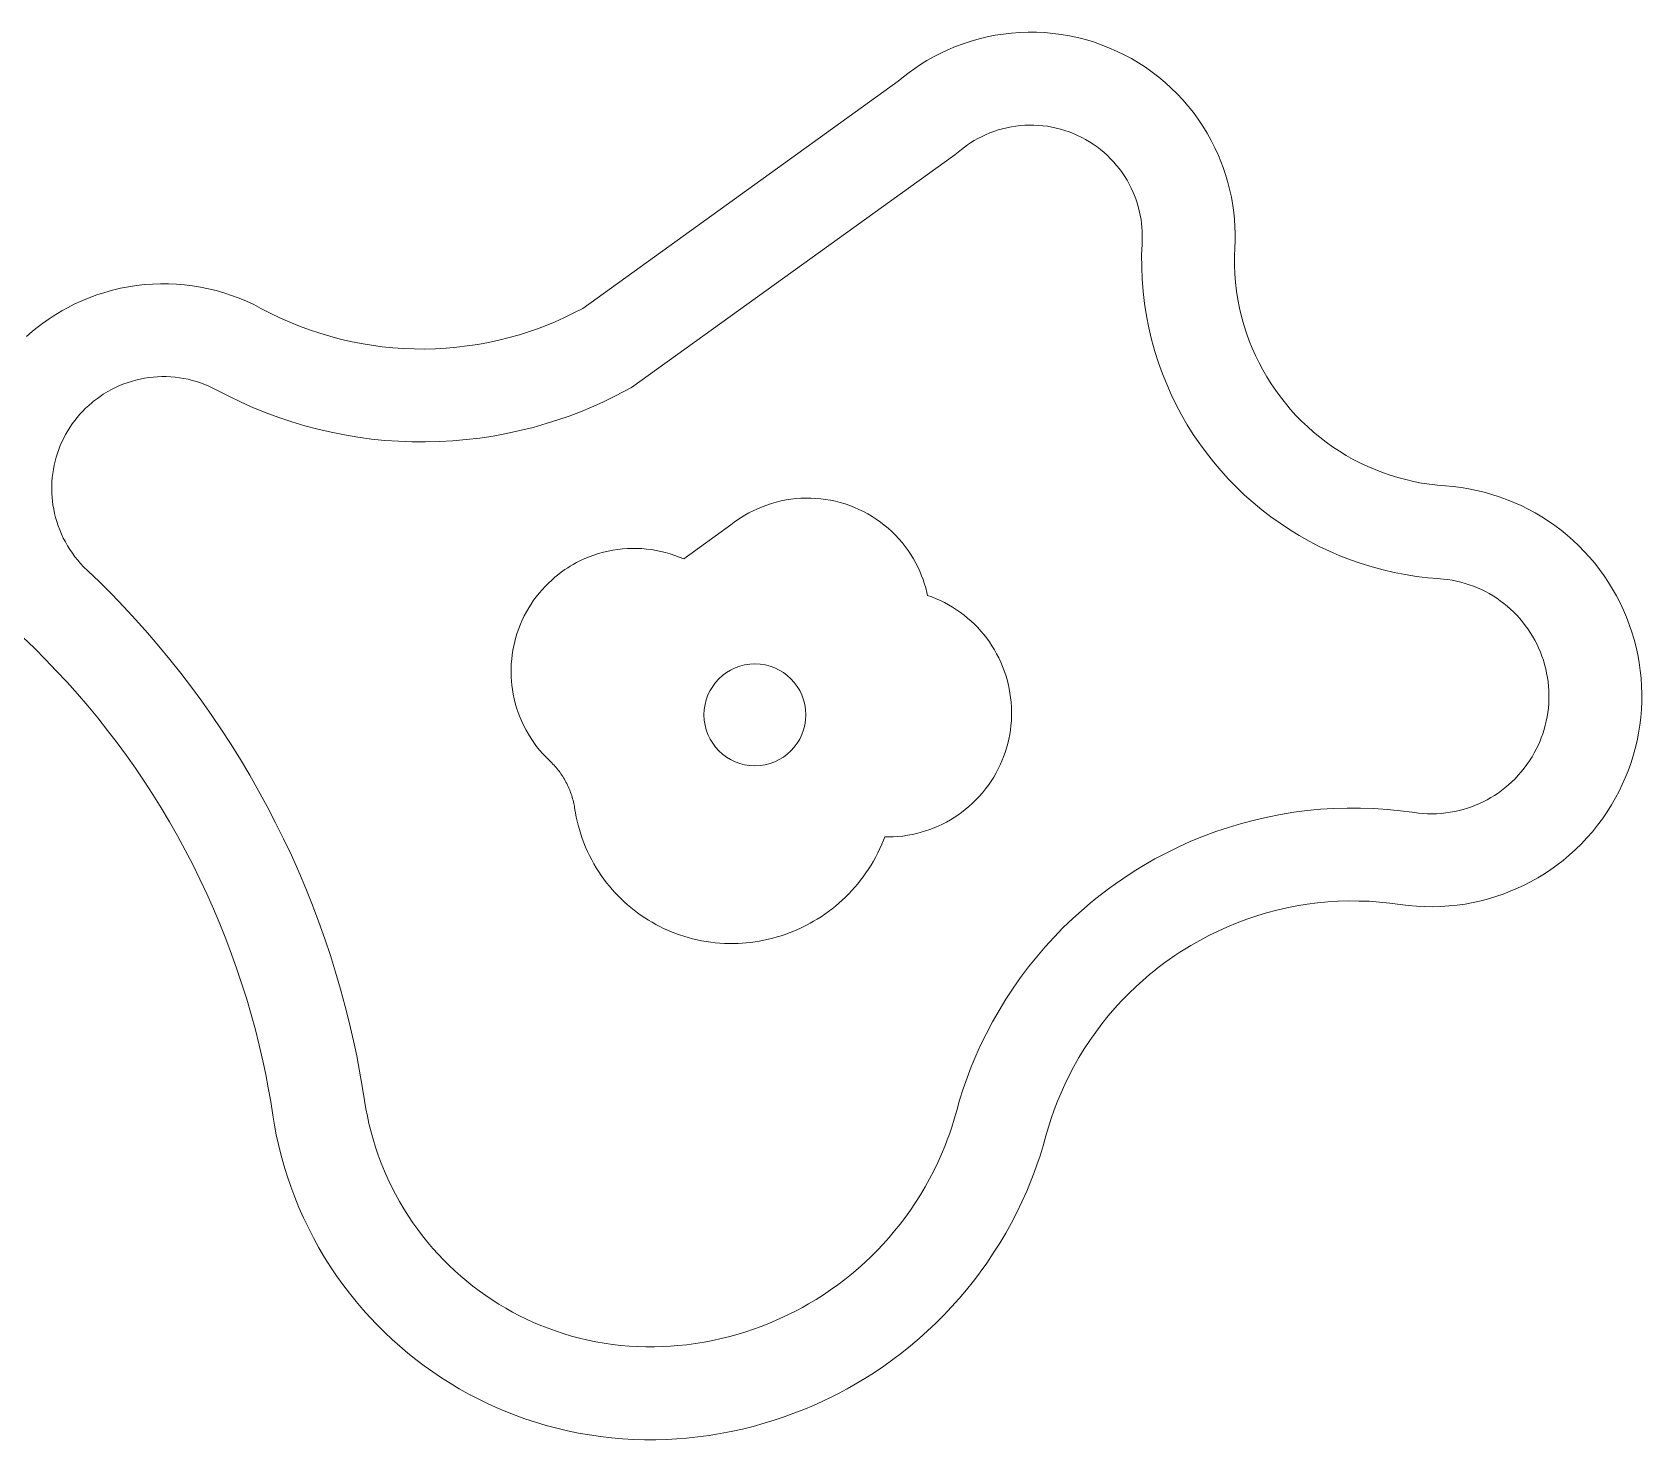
# Model space of a CAD drawing. Header units: metres. Extents: x 150516 to 150824, y 200666 to 200974.
# Drawn here: x 150612.35 to 150641.81, y 200743.72 to 200769.48 of the extents above; entities that cross this region are included whole.
import ezdxf

# ---------------------------------------------------------------- set-up
doc = ezdxf.new("R2010")
doc.units = ezdxf.units.M
doc.layers.add('N-WE-WH-WATERBODEM-G-_', color=7, linetype='Continuous')

msp = doc.modelspace()

# ---------------------------------------------------------------- linework, layer by layer
at = {"layer": 'N-WE-WH-WATERBODEM-G-_', "color": 150, "linetype": 'Continuous', "lineweight": 0}
for points in [[(150629.237, 200767.237), (150623.32, 200762.976), (150623.014, 200762.817), (150622.791, 200762.709), (150622.587, 200762.619), (150622.383, 200762.535), (150622.176, 200762.456), (150621.967, 200762.384), (150621.755, 200762.317), (150621.517, 200762.249), (150621.275, 200762.189), (150621.032, 200762.136), (150620.788, 200762.091), (150620.542, 200762.054), (150620.294, 200762.024), (150620.047, 200762.002), (150619.798, 200761.989), (150619.549, 200761.982), (150619.3, 200761.984), (150619.052, 200761.994), (150618.804, 200762.011), (150618.556, 200762.036), (150618.309, 200762.069), (150618.064, 200762.11), (150617.82, 200762.159), (150617.577, 200762.215), (150617.337, 200762.278), (150617.098, 200762.35), (150616.862, 200762.428), (150616.629, 200762.515), (150616.398, 200762.608), (150616.171, 200762.709), (150615.946, 200762.817), (150615.752, 200762.917), (150615.654, 200762.968), (150615.582, 200763.002), (150615.507, 200763.033), (150615.432, 200763.061), (150615.356, 200763.086), (150615.279, 200763.108), (150615.201, 200763.128), (150615.122, 200763.144), (150615.043, 200763.156), (150614.963, 200763.166), (150614.883, 200763.173), (150614.803, 200763.177), (150614.723, 200763.177), (150614.643, 200763.174), (150614.563, 200763.168), (150614.483, 200763.159), (150614.402, 200763.147), (150614.322, 200763.131), (150614.243, 200763.112), (150614.164, 200763.091), (150614.086, 200763.065), (150614.009, 200763.037), (150613.934, 200763.006), (150613.858, 200762.971), (150613.797, 200762.94), (150613.733, 200762.905), (150613.691, 200762.88), (150613.649, 200762.854), (150613.614, 200762.831), (150613.541, 200762.78), (150613.47, 200762.726), (150613.444, 200762.704), (150613.383, 200762.651), (150613.327, 200762.599), (150613.274, 200762.545), (150613.223, 200762.49), (150613.174, 200762.432), (150613.127, 200762.373), (150613.082, 200762.312), (150613.039, 200762.249), (150612.999, 200762.185), (150612.961, 200762.12), (150612.926, 200762.053), (150612.893, 200761.985), (150612.863, 200761.915), (150612.835, 200761.845), (150612.81, 200761.774), (150612.788, 200761.701), (150612.768, 200761.628), (150612.751, 200761.555), (150612.736, 200761.48), (150612.725, 200761.406), (150612.716, 200761.33), (150612.71, 200761.255), (150612.707, 200761.179), (150612.707, 200761.102), (150612.709, 200761.035), (150612.713, 200760.966), (150612.72, 200760.897), (150612.728, 200760.831), (150612.742, 200760.752), (150612.758, 200760.675), (150612.777, 200760.599), (150612.799, 200760.524), (150612.824, 200760.447), (150612.853, 200760.371), (150612.884, 200760.297), (150612.918, 200760.224), (150612.956, 200760.152), (150612.995, 200760.082), (150613.038, 200760.014), (150613.084, 200759.947), (150613.131, 200759.882), (150613.182, 200759.819), (150613.235, 200759.758), (150613.29, 200759.699), (150613.365, 200759.625), (150613.578, 200759.421), (150613.804, 200759.194), (150614.026, 200758.964), (150614.244, 200758.729), (150614.457, 200758.49), (150614.665, 200758.248), (150614.869, 200758.001), (150615.068, 200757.75), (150615.263, 200757.496), (150615.452, 200757.238), (150615.636, 200756.976), (150615.816, 200756.712), (150615.99, 200756.443), (150616.16, 200756.171), (150616.329, 200755.887), (150616.493, 200755.6), (150616.651, 200755.309), (150616.804, 200755.015), (150616.951, 200754.719), (150617.092, 200754.419), (150617.227, 200754.117), (150617.356, 200753.812), (150617.479, 200753.505), (150617.595, 200753.195), (150617.704, 200752.891), (150617.806, 200752.585), (150617.902, 200752.277), (150617.993, 200751.967), (150618.078, 200751.654), (150618.157, 200751.339), (150618.229, 200751.023), (150618.288, 200750.747), (150618.341, 200750.47), (150618.39, 200750.193), (150618.432, 200749.933), (150618.457, 200749.779), (150618.483, 200749.644), (150618.512, 200749.509), (150618.545, 200749.377), (150618.587, 200749.225), (150618.632, 200749.077), (150618.682, 200748.929), (150618.737, 200748.783), (150618.796, 200748.639), (150618.859, 200748.497), (150618.926, 200748.356), (150618.997, 200748.218), (150619.072, 200748.081), (150619.152, 200747.947), (150619.235, 200747.815), (150619.318, 200747.692), (150619.405, 200747.571), (150619.495, 200747.452), (150619.589, 200747.335), (150619.682, 200747.226), (150619.779, 200747.118), (150619.878, 200747.014), (150619.98, 200746.912), (150620.085, 200746.813), (150620.193, 200746.716), (150620.303, 200746.623), (150620.416, 200746.533), (150620.531, 200746.446), (150620.649, 200746.362), (150620.769, 200746.282), (150620.891, 200746.204), (150621.015, 200746.13), (150621.141, 200746.06), (150621.268, 200745.993), (150621.398, 200745.929), (150621.527, 200745.87), (150621.658, 200745.815), (150621.791, 200745.763), (150621.924, 200745.715), (150622.07, 200745.666), (150622.218, 200745.622), (150622.366, 200745.582), (150622.516, 200745.547), (150622.666, 200745.516), (150622.818, 200745.489), (150622.97, 200745.467), (150623.123, 200745.449), (150623.276, 200745.436), (150623.429, 200745.427), (150623.583, 200745.423), (150623.737, 200745.423), (150623.892, 200745.427), (150624.03, 200745.435), (150624.169, 200745.446), (150624.329, 200745.463), (150624.488, 200745.485), (150624.646, 200745.51), (150624.804, 200745.54), (150624.96, 200745.575), (150625.116, 200745.613), (150625.271, 200745.657), (150625.412, 200745.7), (150625.553, 200745.747), (150625.692, 200745.797), (150625.83, 200745.851), (150625.967, 200745.909), (150626.103, 200745.971), (150626.218, 200746.026), (150626.333, 200746.084), (150626.447, 200746.145), (150626.557, 200746.208), (150626.696, 200746.291), (150626.831, 200746.377), (150626.963, 200746.466), (150627.093, 200746.559), (150627.221, 200746.655), (150627.345, 200746.755), (150627.467, 200746.859), (150627.586, 200746.965), (150627.702, 200747.075), (150627.815, 200747.188), (150627.925, 200747.304), (150628.032, 200747.423), (150628.135, 200747.545), (150628.235, 200747.67), (150628.331, 200747.797), (150628.424, 200747.927), (150628.518, 200748.066), (150628.607, 200748.207), (150628.692, 200748.351), (150628.774, 200748.497), (150628.851, 200748.645), (150628.923, 200748.796), (150628.992, 200748.948), (150629.057, 200749.106), (150629.097, 200749.21), (150629.136, 200749.317), (150629.179, 200749.445), (150629.224, 200749.587), (150629.271, 200749.751), (150629.324, 200749.936), (150629.389, 200750.142), (150629.46, 200750.346), (150629.538, 200750.547), (150629.62, 200750.746), (150629.709, 200750.944), (150629.814, 200751.159), (150629.926, 200751.372), (150630.045, 200751.581), (150630.17, 200751.786), (150630.302, 200751.987), (150630.44, 200752.184), (150630.585, 200752.376), (150630.735, 200752.563), (150630.892, 200752.746), (150631.054, 200752.923), (150631.222, 200753.095), (150631.394, 200753.261), (150631.553, 200753.405), (150631.712, 200753.541), (150631.816, 200753.626), (150631.921, 200753.709), (150632.074, 200753.824), (150632.176, 200753.898), (150632.309, 200753.99), (150632.427, 200754.069), (150632.547, 200754.144), (150632.69, 200754.232), (150632.899, 200754.351), (150633.115, 200754.466), (150633.335, 200754.573), (150633.559, 200754.674), (150633.786, 200754.766), (150634.015, 200754.852), (150634.248, 200754.93), (150634.482, 200755), (150634.719, 200755.063), (150634.958, 200755.118), (150635.199, 200755.165), (150635.441, 200755.205), (150635.684, 200755.236), (150635.928, 200755.26), (150636.172, 200755.275), (150636.417, 200755.283), (150636.662, 200755.282), (150636.907, 200755.274), (150637.152, 200755.258), (150637.395, 200755.233), (150637.608, 200755.205), (150637.721, 200755.19), (150637.804, 200755.183), (150637.888, 200755.179), (150637.971, 200755.177), (150638.055, 200755.18), (150638.138, 200755.185), (150638.221, 200755.194), (150638.304, 200755.206), (150638.386, 200755.221), (150638.468, 200755.239), (150638.543, 200755.259), (150638.618, 200755.281), (150638.692, 200755.307), (150638.765, 200755.335), (150638.838, 200755.366), (150638.909, 200755.399), (150638.978, 200755.435), (150639.047, 200755.474), (150639.114, 200755.514), (150639.179, 200755.558), (150639.243, 200755.603), (150639.304, 200755.651), (150639.369, 200755.705), (150639.432, 200755.762), (150639.492, 200755.82), (150639.55, 200755.882), (150639.605, 200755.945), (150639.658, 200756.01), (150639.708, 200756.078), (150639.756, 200756.147), (150639.801, 200756.218), (150639.843, 200756.292), (150639.878, 200756.358), (150639.911, 200756.427), (150639.942, 200756.496), (150639.97, 200756.566), (150639.998, 200756.643), (150640.022, 200756.719), (150640.043, 200756.797), (150640.062, 200756.875), (150640.077, 200756.954), (150640.09, 200757.033), (150640.1, 200757.113), (150640.106, 200757.193), (150640.11, 200757.274), (150640.11, 200757.354), (150640.108, 200757.434), (150640.103, 200757.515), (150640.094, 200757.595), (150640.083, 200757.674), (150640.069, 200757.753), (150640.052, 200757.832), (150640.032, 200757.91), (150640.009, 200757.987), (150639.983, 200758.063), (150639.954, 200758.138), (150639.922, 200758.212), (150639.888, 200758.285), (150639.851, 200758.356), (150639.812, 200758.426), (150639.77, 200758.494), (150639.725, 200758.561), (150639.678, 200758.626), (150639.628, 200758.69), (150639.576, 200758.751), (150639.522, 200758.811), (150639.466, 200758.868), (150639.408, 200758.923), (150639.347, 200758.976), (150639.285, 200759.027), (150639.221, 200759.075), (150639.155, 200759.121), (150639.087, 200759.165), (150639.018, 200759.206), (150638.947, 200759.244), (150638.875, 200759.28), (150638.802, 200759.313), (150638.727, 200759.343), (150638.652, 200759.37), (150638.575, 200759.395), (150638.498, 200759.416), (150638.42, 200759.435), (150638.341, 200759.451), (150638.261, 200759.464), (150638.182, 200759.474), (150638.07, 200759.483), (150637.894, 200759.498), (150637.688, 200759.523), (150637.482, 200759.556), (150637.278, 200759.595), (150637.076, 200759.642), (150636.875, 200759.697), (150636.676, 200759.758), (150636.479, 200759.826), (150636.285, 200759.901), (150636.094, 200759.984), (150635.906, 200760.072), (150635.721, 200760.168), (150635.54, 200760.27), (150635.363, 200760.378), (150635.189, 200760.493), (150635.02, 200760.614), (150634.855, 200760.741), (150634.695, 200760.873), (150634.539, 200761.011), (150634.389, 200761.155), (150634.243, 200761.304), (150634.103, 200761.458), (150633.969, 200761.617), (150633.841, 200761.78), (150633.718, 200761.948), (150633.601, 200762.121), (150633.491, 200762.297), (150633.387, 200762.477), (150633.289, 200762.661), (150633.199, 200762.848), (150633.114, 200763.038), (150633.037, 200763.231), (150632.966, 200763.428), (150632.899, 200763.64), (150632.839, 200763.855), (150632.787, 200764.073), (150632.744, 200764.292), (150632.71, 200764.513), (150632.684, 200764.735), (150632.666, 200764.958), (150632.657, 200765.181), (150632.656, 200765.405), (150632.663, 200765.597), (150632.667, 200765.699), (150632.667, 200765.77), (150632.665, 200765.841), (150632.66, 200765.911), (150632.653, 200765.982), (150632.644, 200766.05), (150632.629, 200766.133), (150632.612, 200766.213), (150632.592, 200766.292), (150632.567, 200766.374), (150632.547, 200766.431), (150632.525, 200766.491), (150632.502, 200766.546), (150632.466, 200766.625), (150632.428, 200766.699), (150632.388, 200766.771), (150632.345, 200766.842), (150632.299, 200766.91), (150632.25, 200766.977), (150632.198, 200767.042), (150632.144, 200767.104), (150632.088, 200767.165), (150632.029, 200767.223), (150631.968, 200767.278), (150631.904, 200767.331), (150631.839, 200767.382), (150631.771, 200767.43), (150631.702, 200767.475), (150631.631, 200767.517), (150631.558, 200767.556), (150631.483, 200767.592), (150631.408, 200767.625), (150631.331, 200767.655), (150631.252, 200767.682), (150631.173, 200767.706), (150631.093, 200767.726), (150631.012, 200767.744), (150630.931, 200767.758), (150630.849, 200767.768), (150630.766, 200767.775), (150630.684, 200767.779), (150630.601, 200767.78), (150630.518, 200767.777), (150630.436, 200767.771), (150630.354, 200767.762), (150630.272, 200767.749), (150630.191, 200767.733), (150630.111, 200767.713), (150630.031, 200767.691), (150629.952, 200767.665), (150629.875, 200767.636), (150629.799, 200767.604), (150629.723, 200767.568), (150629.657, 200767.534), (150629.591, 200767.497), (150629.525, 200767.457), (150629.468, 200767.419), (150629.412, 200767.378), (150629.356, 200767.335)], [(150625.136, 200760.464), (150624.273, 200759.843), (150624.193, 200759.876), (150624.11, 200759.907), (150624.027, 200759.935), (150623.942, 200759.959), (150623.856, 200759.98), (150623.77, 200759.998), (150623.683, 200760.012), (150623.595, 200760.023), (150623.507, 200760.03), (150623.419, 200760.034), (150623.331, 200760.034), (150623.242, 200760.031), (150623.154, 200760.025), (150623.067, 200760.015), (150622.978, 200760.001), (150622.89, 200759.984), (150622.803, 200759.964), (150622.716, 200759.94), (150622.631, 200759.912), (150622.546, 200759.881), (150622.463, 200759.847), (150622.384, 200759.81), (150622.313, 200759.774), (150622.249, 200759.739), (150622.197, 200759.709), (150622.151, 200759.68), (150622.1, 200759.646), (150622.032, 200759.598), (150621.965, 200759.547), (150621.916, 200759.507), (150621.857, 200759.456), (150621.797, 200759.399), (150621.738, 200759.34), (150621.682, 200759.279), (150621.627, 200759.216), (150621.576, 200759.151), (150621.527, 200759.084), (150621.48, 200759.015), (150621.436, 200758.944), (150621.394, 200758.872), (150621.355, 200758.799), (150621.319, 200758.724), (150621.286, 200758.648), (150621.255, 200758.57), (150621.228, 200758.492), (150621.203, 200758.412), (150621.181, 200758.332), (150621.163, 200758.251), (150621.147, 200758.169), (150621.134, 200758.087), (150621.125, 200758.005), (150621.118, 200757.922), (150621.115, 200757.839), (150621.114, 200757.757), (150621.116, 200757.68), (150621.121, 200757.604), (150621.129, 200757.529), (150621.139, 200757.452), (150621.153, 200757.368), (150621.17, 200757.284), (150621.191, 200757.2), (150621.215, 200757.117), (150621.243, 200757.033), (150621.275, 200756.95), (150621.309, 200756.868), (150621.347, 200756.788), (150621.388, 200756.709), (150621.432, 200756.632), (150621.479, 200756.557), (150621.528, 200756.484), (150621.581, 200756.412), (150621.637, 200756.343), (150621.695, 200756.276), (150621.756, 200756.212), (150621.803, 200756.165), (150621.84, 200756.13), (150621.86, 200756.109), (150621.881, 200756.088), (150621.9, 200756.067), (150621.92, 200756.045), (150621.939, 200756.023), (150621.957, 200756.001), (150621.975, 200755.978), (150621.993, 200755.955), (150622.01, 200755.932), (150622.027, 200755.908), (150622.043, 200755.884), (150622.059, 200755.86), (150622.074, 200755.835), (150622.089, 200755.809), (150622.104, 200755.783), (150622.119, 200755.757), (150622.132, 200755.73), (150622.146, 200755.703), (150622.159, 200755.676), (150622.171, 200755.649), (150622.183, 200755.621), (150622.194, 200755.593), (150622.204, 200755.565), (150622.214, 200755.537), (150622.223, 200755.51), (150622.232, 200755.482), (150622.24, 200755.454), (150622.248, 200755.425), (150622.255, 200755.397), (150622.262, 200755.367), (150622.267, 200755.343), (150622.272, 200755.318), (150622.276, 200755.293), (150622.283, 200755.252), (150622.293, 200755.193), (150622.307, 200755.119), (150622.323, 200755.045), (150622.341, 200754.97), (150622.364, 200754.889), (150622.389, 200754.808), (150622.416, 200754.727), (150622.446, 200754.647), (150622.478, 200754.568), (150622.513, 200754.489), (150622.55, 200754.412), (150622.589, 200754.336), (150622.63, 200754.262), (150622.673, 200754.188), (150622.719, 200754.116), (150622.765, 200754.048), (150622.812, 200753.982), (150622.862, 200753.916), (150622.913, 200753.853), (150622.964, 200753.792), (150623.017, 200753.733), (150623.072, 200753.676), (150623.128, 200753.62), (150623.186, 200753.566), (150623.245, 200753.513), (150623.305, 200753.462), (150623.367, 200753.413), (150623.43, 200753.365), (150623.495, 200753.319), (150623.56, 200753.275), (150623.627, 200753.232), (150623.695, 200753.192), (150623.764, 200753.153), (150623.835, 200753.116), (150623.905, 200753.081), (150623.977, 200753.049), (150624.048, 200753.019), (150624.121, 200752.99), (150624.195, 200752.963), (150624.274, 200752.937), (150624.355, 200752.913), (150624.437, 200752.891), (150624.519, 200752.872), (150624.601, 200752.855), (150624.684, 200752.84), (150624.768, 200752.828), (150624.851, 200752.818), (150624.935, 200752.811), (150625.02, 200752.806), (150625.104, 200752.803), (150625.188, 200752.804), (150625.271, 200752.806), (150625.345, 200752.81), (150625.418, 200752.816), (150625.499, 200752.825), (150625.581, 200752.836), (150625.662, 200752.849), (150625.743, 200752.864), (150625.824, 200752.882), (150625.904, 200752.902), (150625.983, 200752.924), (150626.057, 200752.946), (150626.129, 200752.971), (150626.201, 200752.997), (150626.272, 200753.025), (150626.342, 200753.054), (150626.411, 200753.085), (150626.472, 200753.115), (150626.531, 200753.145), (150626.59, 200753.176), (150626.649, 200753.21), (150626.718, 200753.251), (150626.788, 200753.295), (150626.856, 200753.341), (150626.923, 200753.389), (150626.989, 200753.439), (150627.053, 200753.49), (150627.116, 200753.544), (150627.177, 200753.599), (150627.237, 200753.655), (150627.295, 200753.713), (150627.352, 200753.773), (150627.407, 200753.835), (150627.46, 200753.897), (150627.511, 200753.962), (150627.561, 200754.027), (150627.609, 200754.095), (150627.657, 200754.166), (150627.703, 200754.238), (150627.747, 200754.312), (150627.789, 200754.388), (150627.829, 200754.464), (150627.866, 200754.542), (150627.901, 200754.62), (150627.933, 200754.697), (150627.955, 200754.755), (150628.02, 200754.754), (150628.108, 200754.756), (150628.195, 200754.762), (150628.283, 200754.771), (150628.37, 200754.784), (150628.457, 200754.8), (150628.542, 200754.819), (150628.623, 200754.84), (150628.702, 200754.864), (150628.78, 200754.891), (150628.857, 200754.92), (150628.933, 200754.953), (150629.008, 200754.988), (150629.081, 200755.026), (150629.154, 200755.066), (150629.224, 200755.11), (150629.293, 200755.155), (150629.36, 200755.203), (150629.426, 200755.255), (150629.494, 200755.311), (150629.56, 200755.37), (150629.623, 200755.432), (150629.684, 200755.496), (150629.742, 200755.563), (150629.798, 200755.632), (150629.851, 200755.703), (150629.901, 200755.776), (150629.948, 200755.851), (150629.992, 200755.927), (150630.03, 200755.999), (150630.065, 200756.071), (150630.098, 200756.145), (150630.128, 200756.22), (150630.156, 200756.299), (150630.182, 200756.38), (150630.204, 200756.462), (150630.224, 200756.544), (150630.24, 200756.627), (150630.254, 200756.711), (150630.264, 200756.795), (150630.271, 200756.88), (150630.275, 200756.964), (150630.275, 200757.049), (150630.273, 200757.134), (150630.267, 200757.218), (150630.258, 200757.303), (150630.246, 200757.387), (150630.231, 200757.47), (150630.213, 200757.553), (150630.192, 200757.635), (150630.168, 200757.716), (150630.14, 200757.796), (150630.11, 200757.875), (150630.077, 200757.953), (150630.041, 200758.03), (150630.002, 200758.105), (150629.96, 200758.179), (150629.916, 200758.251), (150629.869, 200758.322), (150629.819, 200758.391), (150629.767, 200758.457), (150629.712, 200758.522), (150629.655, 200758.585), (150629.596, 200758.645), (150629.534, 200758.704), (150629.471, 200758.76), (150629.405, 200758.813), (150629.337, 200758.864), (150629.268, 200758.913), (150629.196, 200758.958), (150629.123, 200759.001), (150629.049, 200759.042), (150628.973, 200759.079), (150628.896, 200759.114), (150628.817, 200759.146), (150628.737, 200759.175), (150628.737, 200759.175), (150628.726, 200759.228), (150628.703, 200759.315), (150628.678, 200759.399), (150628.654, 200759.468), (150628.629, 200759.534), (150628.601, 200759.602), (150628.564, 200759.682), (150628.523, 200759.764), (150628.479, 200759.843), (150628.431, 200759.921), (150628.38, 200759.997), (150628.326, 200760.07), (150628.27, 200760.142), (150628.21, 200760.211), (150628.148, 200760.277), (150628.083, 200760.341), (150628.015, 200760.402), (150627.945, 200760.461), (150627.873, 200760.516), (150627.799, 200760.569), (150627.722, 200760.619), (150627.644, 200760.665), (150627.564, 200760.708), (150627.482, 200760.748), (150627.398, 200760.785), (150627.313, 200760.818), (150627.227, 200760.847), (150627.14, 200760.874), (150627.051, 200760.896), (150626.962, 200760.915), (150626.872, 200760.93), (150626.782, 200760.942), (150626.691, 200760.95), (150626.6, 200760.955), (150626.509, 200760.955), (150626.418, 200760.952), (150626.327, 200760.945), (150626.236, 200760.935), (150626.146, 200760.921), (150626.057, 200760.903), (150625.968, 200760.882), (150625.881, 200760.857), (150625.794, 200760.828), (150625.709, 200760.797), (150625.625, 200760.761), (150625.543, 200760.723), (150625.468, 200760.684), (150625.395, 200760.643), (150625.325, 200760.6), (150625.261, 200760.557), (150625.198, 200760.512), (150625.137, 200760.465)]]:
    msp.add_lwpolyline(points, close=True, dxfattribs=at)
at = {"layer": 'N-WE-WH-WATERBODEM-G-_', "color": 1, "linetype": 'Continuous', "lineweight": 0}
msp.add_polyline3d([(150612.18, 200758.407, 16.748), (150612.388, 200758.207, 16.749), (150612.591, 200758.004, 16.749), (150612.79, 200757.796, 16.749), (150612.986, 200757.585, 16.75), (150613.178, 200757.371, 16.75), (150613.365, 200757.152, 16.75), (150613.548, 200756.931, 16.751), (150613.727, 200756.705, 16.751), (150613.902, 200756.477, 16.751), (150614.072, 200756.245, 16.751), (150614.238, 200756.01, 16.751), (150614.399, 200755.772, 16.752), (150614.556, 200755.53, 16.752), (150614.708, 200755.286, 16.752), (150614.861, 200755.031, 16.752), (150615.008, 200754.772, 16.752), (150615.15, 200754.511, 16.752), (150615.288, 200754.247, 16.752), (150615.419, 200753.98, 16.752), (150615.546, 200753.711, 16.752), (150615.667, 200753.439, 16.752), (150615.783, 200753.165, 16.752), (150615.894, 200752.889, 16.752), (150615.999, 200752.61, 16.752), (150616.096, 200752.337, 16.752), (150616.188, 200752.062, 16.752), (150616.275, 200751.785, 16.752), (150616.356, 200751.507, 16.752), (150616.433, 200751.225, 16.752), (150616.504, 200750.941, 16.752), (150616.569, 200750.656, 16.751), (150616.622, 200750.409, 16.751), (150616.67, 200750.161, 16.751), (150616.714, 200749.911, 16.751), (150616.754, 200749.661, 16.751), (150616.783, 200749.482, 16.751), (150616.817, 200749.303, 16.751), (150616.856, 200749.125, 16.751), (150616.9, 200748.948, 16.751), (150616.954, 200748.75, 16.751), (150617.015, 200748.553, 16.751), (150617.081, 200748.358, 16.751), (150617.153, 200748.165, 16.751), (150617.231, 200747.975, 16.751), (150617.314, 200747.786, 16.751), (150617.403, 200747.601, 16.751), (150617.497, 200747.418, 16.752), (150617.596, 200747.237, 16.752), (150617.701, 200747.06, 16.752), (150617.811, 200746.886, 16.752), (150617.921, 200746.723, 16.752), (150618.036, 200746.562, 16.753), (150618.155, 200746.405, 16.753), (150618.279, 200746.251, 16.753), (150618.403, 200746.106, 16.753), (150618.53, 200745.964, 16.754), (150618.662, 200745.826, 16.754), (150618.797, 200745.691, 16.754), (150618.936, 200745.56, 16.755), (150619.078, 200745.433, 16.755), (150619.224, 200745.31, 16.755), (150619.373, 200745.191, 16.756), (150619.525, 200745.076, 16.756), (150619.681, 200744.965, 16.757), (150619.839, 200744.858, 16.757), (150620, 200744.756, 16.757), (150620.164, 200744.658, 16.758), (150620.331, 200744.565, 16.758), (150620.5, 200744.476, 16.759), (150620.671, 200744.393, 16.759), (150620.842, 200744.314, 16.76), (150621.015, 200744.241, 16.76), (150621.19, 200744.172, 16.76), (150621.367, 200744.108, 16.761), (150621.56, 200744.044, 16.761), (150621.754, 200743.986, 16.762), (150621.951, 200743.934, 16.763), (150622.149, 200743.887, 16.763), (150622.348, 200743.846, 16.764), (150622.548, 200743.811, 16.764), (150622.749, 200743.781, 16.765), (150622.951, 200743.758, 16.765), (150623.153, 200743.74, 16.766), (150623.356, 200743.728, 16.766), (150623.559, 200743.723, 16.767), (150623.762, 200743.723, 16.768), (150623.965, 200743.729, 16.768), (150624.146, 200743.739, 16.769), (150624.327, 200743.754, 16.769), (150624.533, 200743.775, 16.77), (150624.738, 200743.803, 16.77), (150624.942, 200743.836, 16.771), (150625.145, 200743.875, 16.772), (150625.347, 200743.919, 16.772), (150625.548, 200743.969, 16.773), (150625.748, 200744.024, 16.774), (150625.931, 200744.081, 16.774), (150626.112, 200744.141, 16.775), (150626.292, 200744.207, 16.775), (150626.47, 200744.276, 16.776), (150626.647, 200744.351, 16.776), (150626.821, 200744.43, 16.777), (150626.972, 200744.502, 16.777), (150627.12, 200744.577, 16.778), (150627.251, 200744.648, 16.778), (150627.267, 200744.656, 16.778), (150627.412, 200744.738, 16.779), (150627.589, 200744.844, 16.779), (150627.763, 200744.955, 16.78), (150627.934, 200745.07, 16.781), (150628.102, 200745.19, 16.781), (150628.266, 200745.315, 16.782), (150628.427, 200745.444, 16.783), (150628.585, 200745.577, 16.783), (150628.738, 200745.715, 16.784), (150628.888, 200745.857, 16.785), (150629.034, 200746.003, 16.785), (150629.176, 200746.153, 16.786), (150629.313, 200746.306, 16.786), (150629.447, 200746.464, 16.787), (150629.576, 200746.625, 16.787), (150629.694, 200746.78, 16.788), (150629.7, 200746.789, 16.788), (150629.82, 200746.957, 16.789), (150629.941, 200747.136, 16.789), (150630.057, 200747.318, 16.79), (150630.167, 200747.504, 16.791), (150630.271, 200747.692, 16.791), (150630.371, 200747.884, 16.792), (150630.465, 200748.078, 16.792), (150630.553, 200748.275, 16.793), (150630.635, 200748.475, 16.793), (150630.689, 200748.613, 16.794), (150630.74, 200748.753, 16.794), (150630.796, 200748.918, 16.795), (150630.853, 200749.1, 16.795), (150630.905, 200749.284, 16.795), (150630.951, 200749.444, 16.796), (150631.002, 200749.603, 16.796), (150631.057, 200749.761, 16.797), (150631.117, 200749.917, 16.797), (150631.181, 200750.071, 16.797), (150631.249, 200750.224, 16.798), (150631.331, 200750.391, 16.798), (150631.417, 200750.555, 16.799), (150631.509, 200750.717, 16.799), (150631.606, 200750.876, 16.8), (150631.709, 200751.032, 16.801), (150631.816, 200751.184, 16.801), (150631.927, 200751.332, 16.802), (150632.044, 200751.478, 16.802), (150632.165, 200751.619, 16.803), (150632.29, 200751.756, 16.804), (150632.42, 200751.889, 16.804), (150632.554, 200752.019, 16.805), (150632.677, 200752.13, 16.805), (150632.802, 200752.237, 16.806), (150632.88, 200752.301, 16.806), (150632.959, 200752.363, 16.807), (150633.082, 200752.456, 16.807), (150633.157, 200752.51, 16.807), (150633.263, 200752.583, 16.808), (150633.353, 200752.643, 16.808), (150633.445, 200752.701, 16.809), (150633.554, 200752.767, 16.809), (150633.718, 200752.861, 16.81), (150633.886, 200752.95, 16.81), (150634.056, 200753.033, 16.811), (150634.23, 200753.111, 16.812), (150634.405, 200753.183, 16.812), (150634.583, 200753.249, 16.813), (150634.763, 200753.31, 16.814), (150634.944, 200753.364, 16.814), (150635.128, 200753.413, 16.815), (150635.313, 200753.455, 16.816), (150635.499, 200753.492, 16.816), (150635.686, 200753.522, 16.817), (150635.874, 200753.547, 16.818), (150636.063, 200753.565, 16.818), (150636.252, 200753.577, 16.819), (150636.442, 200753.583, 16.82), (150636.632, 200753.582, 16.82), (150636.821, 200753.576, 16.821), (150637.01, 200753.563, 16.821), (150637.199, 200753.544, 16.822), (150637.387, 200753.519, 16.822), (150637.535, 200753.5, 16.823), (150637.684, 200753.487, 16.823), (150637.833, 200753.479, 16.824), (150637.983, 200753.477, 16.824), (150638.132, 200753.481, 16.825), (150638.281, 200753.491, 16.825), (150638.43, 200753.506, 16.826), (150638.577, 200753.527, 16.826), (150638.724, 200753.554, 16.827), (150638.87, 200753.587, 16.827), (150639.006, 200753.623, 16.828), (150639.14, 200753.663, 16.828), (150639.273, 200753.709, 16.829), (150639.404, 200753.759, 16.829), (150639.533, 200753.814, 16.83), (150639.66, 200753.874, 16.83), (150639.785, 200753.938, 16.831), (150639.907, 200754.007, 16.831), (150640.027, 200754.08, 16.832), (150640.144, 200754.158, 16.832), (150640.258, 200754.239, 16.833), (150640.369, 200754.325, 16.833), (150640.484, 200754.422, 16.834), (150640.596, 200754.523, 16.834), (150640.704, 200754.628, 16.835), (150640.807, 200754.737, 16.835), (150640.906, 200754.85, 16.836), (150641.001, 200754.967, 16.836), (150641.091, 200755.088, 16.837), (150641.176, 200755.212, 16.837), (150641.256, 200755.339, 16.838), (150641.331, 200755.469, 16.838), (150641.395, 200755.59, 16.838), (150641.454, 200755.713, 16.839), (150641.509, 200755.837, 16.839), (150641.56, 200755.964, 16.839), (150641.609, 200756.099, 16.84), (150641.652, 200756.236, 16.84), (150641.69, 200756.375, 16.841), (150641.723, 200756.515, 16.841), (150641.751, 200756.656, 16.841), (150641.774, 200756.798, 16.841), (150641.791, 200756.941, 16.842), (150641.803, 200757.084, 16.842), (150641.809, 200757.228, 16.842), (150641.811, 200757.372, 16.842), (150641.806, 200757.516, 16.843), (150641.797, 200757.659, 16.843), (150641.782, 200757.802, 16.843), (150641.762, 200757.945, 16.843), (150641.736, 200758.086, 16.843), (150641.705, 200758.227, 16.843), (150641.669, 200758.366, 16.843), (150641.628, 200758.504, 16.843), (150641.582, 200758.64, 16.843), (150641.531, 200758.774, 16.843), (150641.474, 200758.907, 16.843), (150641.413, 200759.037, 16.843), (150641.347, 200759.165, 16.843), (150641.276, 200759.29, 16.843), (150641.201, 200759.412, 16.843), (150641.121, 200759.532, 16.843), (150641.037, 200759.649, 16.843), (150640.948, 200759.762, 16.843), (150640.855, 200759.872, 16.843), (150640.758, 200759.978, 16.843), (150640.658, 200760.081, 16.843), (150640.553, 200760.18, 16.842), (150640.445, 200760.275, 16.842), (150640.334, 200760.366, 16.842), (150640.219, 200760.452, 16.842), (150640.101, 200760.534, 16.841), (150639.98, 200760.612, 16.841), (150639.856, 200760.685, 16.841), (150639.729, 200760.754, 16.841), (150639.6, 200760.818, 16.84), (150639.469, 200760.877, 16.84), (150639.336, 200760.931, 16.839), (150639.201, 200760.979, 16.839), (150639.064, 200761.023, 16.839), (150638.925, 200761.062, 16.838), (150638.785, 200761.096, 16.838), (150638.644, 200761.124, 16.838), (150638.502, 200761.147, 16.837), (150638.359, 200761.165, 16.837), (150638.216, 200761.177, 16.836), (150638.069, 200761.19, 16.836), (150637.923, 200761.207, 16.835), (150637.777, 200761.23, 16.835), (150637.632, 200761.258, 16.834), (150637.489, 200761.292, 16.834), (150637.346, 200761.33, 16.834), (150637.206, 200761.374, 16.833), (150637.066, 200761.422, 16.833), (150636.929, 200761.475, 16.833), (150636.793, 200761.533, 16.832), (150636.66, 200761.596, 16.832), (150636.529, 200761.664, 16.831), (150636.401, 200761.737, 16.831), (150636.275, 200761.813, 16.831), (150636.152, 200761.895, 16.831), (150636.032, 200761.98, 16.83), (150635.915, 200762.07, 16.83), (150635.801, 200762.164, 16.83), (150635.691, 200762.262, 16.83), (150635.584, 200762.364, 16.829), (150635.481, 200762.469, 16.829), (150635.382, 200762.578, 16.829), (150635.287, 200762.691, 16.829), (150635.196, 200762.807, 16.829), (150635.109, 200762.926, 16.829), (150635.026, 200763.048, 16.829), (150634.948, 200763.173, 16.829), (150634.874, 200763.301, 16.829), (150634.805, 200763.431, 16.828), (150634.741, 200763.564, 16.828), (150634.681, 200763.699, 16.828), (150634.626, 200763.835, 16.829), (150634.576, 200763.974, 16.829), (150634.528, 200764.125, 16.829), (150634.486, 200764.278, 16.829), (150634.449, 200764.432, 16.829), (150634.419, 200764.587, 16.829), (150634.394, 200764.744, 16.829), (150634.376, 200764.901, 16.829), (150634.363, 200765.059, 16.829), (150634.357, 200765.218, 16.83), (150634.357, 200765.376, 16.83), (150634.362, 200765.534, 16.83), (150634.367, 200765.664, 16.83), (150634.368, 200765.794, 16.83), (150634.363, 200765.924, 16.831), (150634.355, 200766.054, 16.831), (150634.342, 200766.183, 16.831), (150634.324, 200766.312, 16.831), (150634.298, 200766.46, 16.831), (150634.266, 200766.607, 16.831), (150634.228, 200766.752, 16.831), (150634.185, 200766.896, 16.832), (150634.147, 200767.007, 16.832), (150634.106, 200767.117, 16.832), (150634.061, 200767.225, 16.832), (150633.998, 200767.363, 16.832), (150633.929, 200767.498, 16.832), (150633.855, 200767.63, 16.831), (150633.776, 200767.76, 16.831), (150633.692, 200767.886, 16.831), (150633.602, 200768.008, 16.831), (150633.508, 200768.127, 16.831), (150633.409, 200768.241, 16.831), (150633.305, 200768.352, 16.831), (150633.197, 200768.459, 16.831), (150633.085, 200768.56, 16.83), (150632.968, 200768.658, 16.83), (150632.848, 200768.75, 16.83), (150632.724, 200768.838, 16.83), (150632.597, 200768.92, 16.829), (150632.467, 200768.997, 16.829), (150632.333, 200769.069, 16.829), (150632.197, 200769.136, 16.828), (150632.058, 200769.196, 16.828), (150631.916, 200769.251, 16.828), (150631.773, 200769.301, 16.827), (150631.628, 200769.344, 16.827), (150631.481, 200769.382, 16.826), (150631.333, 200769.413, 16.826), (150631.183, 200769.439, 16.825), (150631.033, 200769.458, 16.825), (150630.882, 200769.472, 16.825), (150630.73, 200769.479, 16.824), (150630.579, 200769.48, 16.824), (150630.427, 200769.475, 16.823), (150630.276, 200769.464, 16.823), (150630.125, 200769.447, 16.822), (150629.975, 200769.423, 16.822), (150629.827, 200769.394, 16.821), (150629.679, 200769.358, 16.821), (150629.533, 200769.317, 16.82), (150629.389, 200769.269, 16.819), (150629.247, 200769.216, 16.819), (150629.107, 200769.157, 16.818), (150628.97, 200769.093, 16.818), (150628.847, 200769.029, 16.817), (150628.726, 200768.961, 16.817), (150628.608, 200768.888, 16.816), (150628.502, 200768.817, 16.816), (150628.398, 200768.743, 16.816), (150628.297, 200768.665, 16.815), (150628.198, 200768.583, 16.815), (150622.426, 200764.427, 16.79), (150622.253, 200764.337, 16.789), (150622.077, 200764.253, 16.789), (150621.918, 200764.182, 16.788), (150621.758, 200764.116, 16.787), (150621.596, 200764.055, 16.787), (150621.432, 200763.998, 16.786), (150621.266, 200763.945, 16.786), (150621.078, 200763.892, 16.785), (150620.889, 200763.845, 16.784), (150620.698, 200763.803, 16.784), (150620.506, 200763.768, 16.783), (150620.313, 200763.739, 16.782), (150620.119, 200763.715, 16.782), (150619.925, 200763.698, 16.781), (150619.73, 200763.687, 16.78), (150619.534, 200763.683, 16.78), (150619.339, 200763.684, 16.779), (150619.144, 200763.691, 16.778), (150618.949, 200763.705, 16.778), (150618.755, 200763.725, 16.777), (150618.561, 200763.751, 16.777), (150618.369, 200763.783, 16.776), (150618.177, 200763.821, 16.775), (150617.987, 200763.865, 16.775), (150617.798, 200763.915, 16.774), (150617.611, 200763.971, 16.774), (150617.426, 200764.033, 16.773), (150617.243, 200764.1, 16.773), (150617.062, 200764.174, 16.772), (150616.883, 200764.253, 16.772), (150616.707, 200764.337, 16.771), (150616.534, 200764.427, 16.771), (150616.403, 200764.495, 16.771), (150616.27, 200764.557, 16.77), (150616.134, 200764.614, 16.77), (150615.997, 200764.665, 16.77), (150615.857, 200764.711, 16.769), (150615.716, 200764.752, 16.769), (150615.573, 200764.787, 16.768), (150615.429, 200764.816, 16.768), (150615.284, 200764.84, 16.768), (150615.138, 200764.858, 16.767), (150614.992, 200764.87, 16.767), (150614.845, 200764.876, 16.766), (150614.698, 200764.877, 16.766), (150614.551, 200764.872, 16.765), (150614.405, 200764.861, 16.765), (150614.259, 200764.845, 16.764), (150614.111, 200764.822, 16.764), (150613.964, 200764.794, 16.763), (150613.819, 200764.759, 16.763), (150613.675, 200764.719, 16.762), (150613.532, 200764.673, 16.762), (150613.392, 200764.622, 16.761), (150613.254, 200764.564, 16.761), (150613.118, 200764.502, 16.76), (150613.004, 200764.444, 16.76), (150612.892, 200764.382, 16.759), (150612.81, 200764.334, 16.759), (150612.733, 200764.286, 16.759), (150612.657, 200764.236, 16.758), (150612.534, 200764.15, 16.758), (150612.415, 200764.059, 16.757), (150612.349, 200764.004, 16.757), (150612.244, 200763.914, 16.756)], dxfattribs=at)
at = {"layer": 'N-WE-WH-WATERBODEM-G-_', "color": 150, "linetype": 'Continuous', "lineweight": 0}
msp.add_circle((150625.577, 200756.989, 15.3), 0.932, dxfattribs=at)

doc.saveas('drawing.dxf')
